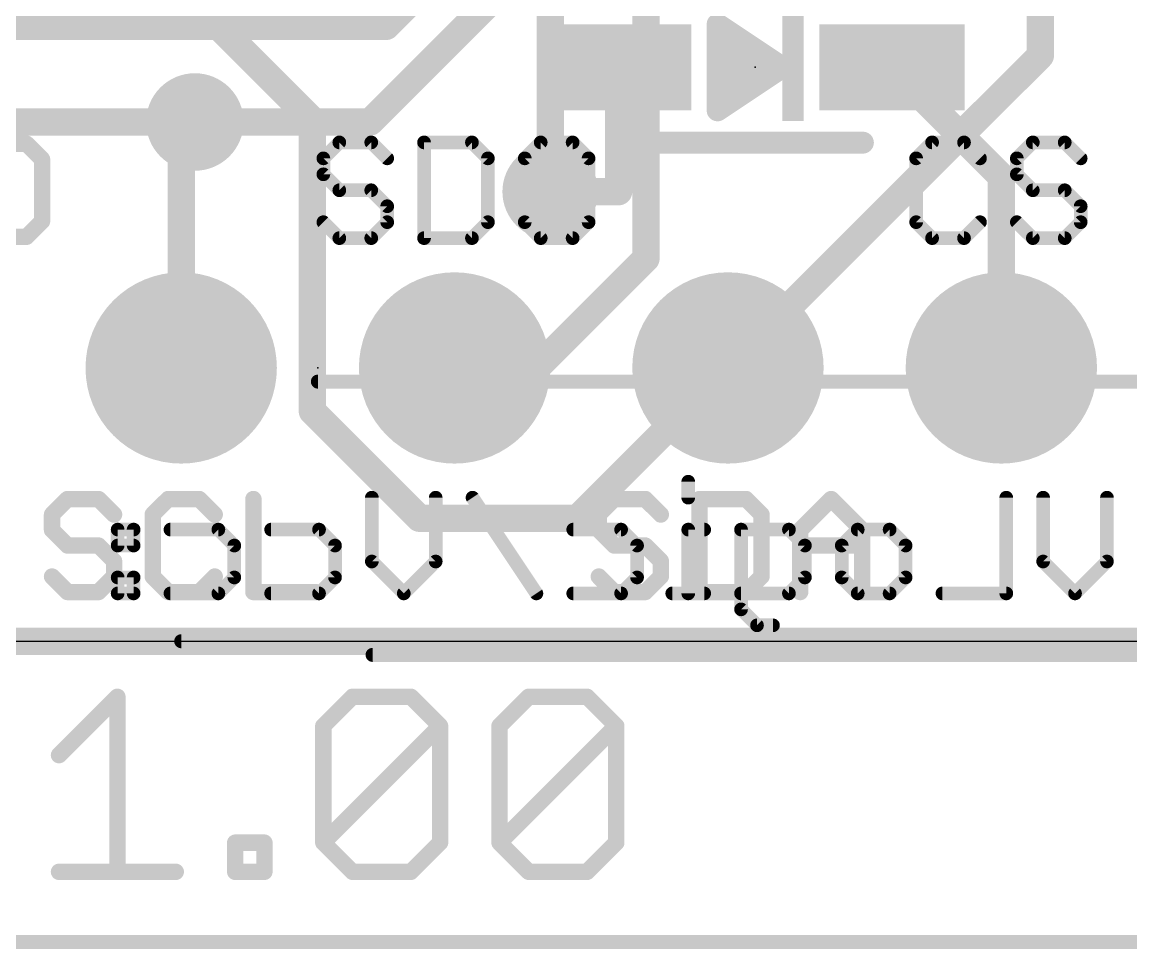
# Model space of a CAD drawing. Extents: x -3.8 to 34.1, y -4.8 to 24.4.
# Drawn here: x 9.95 to 20.25, y -2.86 to 5.75 of the extents above; entities that cross this region are included whole.
import ezdxf

# ---------------------------------------------------------------- set-up
doc = ezdxf.new("R2010")
doc.units = 0
for name, color, linetype in [('1', 12, 'CONTINUOUS'), ('16', 5, 'CONTINUOUS'), ('17', 110, 'CONTINUOUS'), ('18', 110, 'CONTINUOUS'), ('20', 53, 'CONTINUOUS'), ('21', 40, 'CONTINUOUS'), ('22', 6, 'CONTINUOUS'), ('23', 40, 'CONTINUOUS'), ('47', 253, 'CONTINUOUS')]:
    doc.layers.add(name, color=color, linetype=linetype)

# ---------------------------------------------------------------- blocks, each defined once
blk = doc.blocks.new('RECT')
blk.add_solid([(-0.5, -0.5), (0.5, -0.5), (-0.5, 0.5), (0.5, 0.5)])
blk = doc.blocks.new('ROUNDP')
at = {"const_width": 0.5}
blk.add_lwpolyline([(0, -0.25, 1), (0, 0.25, 1), (0, -0.25)], format="xyb", dxfattribs=at)
blk = doc.blocks.new('ROUNDV')
at = {"const_width": 0.5}
blk.add_lwpolyline([(0, -0.25, 1), (0, 0.25, 1), (0, -0.25)], format="xyb", dxfattribs=at)

msp = doc.modelspace()

# ---------------------------------------------------------------- linework, layer by layer
at = {"layer": '1', "const_width": 0.254}
for points in [[(15.367, 7.747), (13.335, 5.715)], [(15.356, 6.997), (13.185, 4.826)], [(13.335, 5.715), (9.779, 5.715)], [(15.494, 5.334), (15.494, 4.1783)], [(18.034, 5.334), (19.05, 4.318)], [(11.557, 4.826), (11.43, 4.699)], [(13.185, 4.826), (11.557, 4.826)], [(11.43, 4.699), (11.43, 2.54)], [(19.05, 4.318), (19.05, 2.54)], [(14.859, 4.1783), (15.494, 4.1783)], [(25.4, 0), (0, 0)]]:
    msp.add_lwpolyline(points, dxfattribs=at)
at = {"layer": '1', "const_width": 0.127}
for points in [[(13.2901, 5.7599, 1), (13.3799, 5.6701)], [(13.335, 5.6515, 1), (13.335, 5.7785)], [(15.5575, 5.334, 1), (15.4305, 5.334)], [(18.0789, 5.3789, 1), (17.9891, 5.2891)], [(11.557, 4.8895, 1), (11.557, 4.7625)], [(11.6019, 4.7811, 1), (11.5121, 4.8709)], [(13.185, 4.7625, 1), (13.185, 4.8895)], [(13.1401, 4.8709, 1), (13.2299, 4.7811)], [(11.4935, 4.699, 1), (11.3665, 4.699)], [(11.3851, 4.7439, 1), (11.4749, 4.6541)], [(19.1135, 4.318, 1), (18.9865, 4.318)], [(19.0051, 4.2731, 1), (19.0949, 4.3629)], [(14.859, 4.2418, 1), (14.859, 4.1148)], [(15.4305, 4.1783, 1), (15.5575, 4.1783)], [(15.494, 4.1148, 1), (15.494, 4.2418)], [(11.3665, 2.54, 1), (11.4935, 2.54)], [(18.9865, 2.54, 1), (19.1135, 2.54)]]:
    msp.add_lwpolyline(points, format="xyb", dxfattribs=at)
at = {"layer": '16', "const_width": 0.254}
for points in [[(19.412, 9.144), (19.412, 5.442)], [(14.859, 8.636), (14.859, 4.1783)], [(15.748, 6.604), (15.748, 3.556)], [(8.3936, 5.715), (11.7759, 5.715)], [(11.7759, 5.715), (12.6492, 4.8417)], [(19.412, 5.442), (16.51, 2.54)], [(11.557, 4.826), (8.636, 4.826)], [(12.6492, 4.8417), (12.6492, 2.1366)], [(15.748, 3.556), (14.732, 2.54)], [(14.732, 2.54), (13.97, 2.54)], [(15.113, 1.143), (16.51, 2.54)], [(12.6492, 2.1366), (13.6428, 1.143)], [(13.6428, 1.143), (15.113, 1.143)], [(25.4, 0), (0, 0)]]:
    msp.add_lwpolyline(points, dxfattribs=at)
at = {"layer": '16', "const_width": 0.127}
for points in [[(11.8208, 5.7599, 1), (11.731, 5.6701)], [(11.7759, 5.6515, 1), (11.7759, 5.7785)], [(19.4569, 5.3971, 1), (19.3671, 5.4869)], [(19.3485, 5.442, 1), (19.4755, 5.442)], [(11.557, 4.7625, 1), (11.557, 4.8895)], [(12.7127, 4.8417, 1), (12.5857, 4.8417)], [(12.6043, 4.7968, 1), (12.6941, 4.8866)], [(14.7955, 4.1783, 1), (14.9225, 4.1783)], [(15.6845, 3.556, 1), (15.8115, 3.556)], [(15.7929, 3.5111, 1), (15.7031, 3.6009)], [(13.97, 2.6035, 1), (13.97, 2.4765)], [(14.6871, 2.5849, 1), (14.7769, 2.4951)], [(14.732, 2.4765, 1), (14.732, 2.6035)], [(16.4651, 2.5849, 1), (16.5549, 2.4951)], [(16.5549, 2.4951, 1), (16.4651, 2.5849)], [(12.6941, 2.1815, 1), (12.6043, 2.0917)], [(12.5857, 2.1366, 1), (12.7127, 2.1366)], [(13.6428, 1.2065, 1), (13.6428, 1.0795)], [(13.5979, 1.0981, 1), (13.6877, 1.1879)], [(15.0681, 1.1879, 1), (15.1579, 1.0981)], [(15.113, 1.0795, 1), (15.113, 1.2065)]]:
    msp.add_lwpolyline(points, format="xyb", dxfattribs=at)
at = {"layer": '20'}
msp.add_line((2.54, 0), (22.86, 0), dxfattribs=at)
at = {"layer": '21'}
for points, const_width in [([(16.414, 4.934), (16.414, 5.734)], 0.2032), ([(16.414, 5.734), (17.014, 5.334)], 0.2032), ([(16.564, 5.134), (16.564, 5.534)], 0.2032), ([(16.564, 5.534), (16.864, 5.334)], 0.2032), ([(16.564, 5.4864), (16.6354, 5.4864)], 0.2032), ([(17.014, 5.334), (16.414, 4.934)], 0.2032), ([(16.864, 5.334), (16.564, 5.134)], 0.2032), ([(16.564, 5.2832), (16.7878, 5.2832)], 0.2032), ([(9.9931, 4.6235), (9.561, 4.6235)], 0.1524), ([(10.1372, 4.4795), (9.9931, 4.6235)], 0.1524), ([(12.8992, 4.6363), (12.7509, 4.488)], 0.127), ([(13.1958, 4.6363), (12.8992, 4.6363)], 0.127), ([(13.3441, 4.488), (13.1958, 4.6363)], 0.127), ([(13.6865, 4.6363), (13.6865, 3.7465)], 0.127), ([(14.1313, 4.6363), (13.6865, 4.6363)], 0.127), ([(14.2796, 4.488), (14.1313, 4.6363)], 0.127), ([(14.7703, 4.6363), (14.622, 4.488)], 0.127), ([(15.0669, 4.6363), (14.7703, 4.6363)], 0.127), ([(15.2152, 4.488), (15.0669, 4.6363)], 0.127), ([(17.764, 4.634), (15.764, 4.634)], 0.2032), ([(18.4068, 4.6363), (18.2585, 4.488)], 0.127), ([(18.7033, 4.6363), (18.4068, 4.6363)], 0.127), ([(18.8516, 4.488), (18.7033, 4.6363)], 0.127), ([(19.3423, 4.6363), (19.194, 4.488)], 0.127), ([(19.6389, 4.6363), (19.3423, 4.6363)], 0.127), ([(19.7872, 4.488), (19.6389, 4.6363)], 0.127), ([(10.1372, 3.9033), (10.1372, 4.4795)], 0.1524), ([(12.7509, 4.488), (12.7509, 4.3397)], 0.127), ([(14.2796, 3.8948), (14.2796, 4.488)], 0.127), ([(14.622, 4.488), (14.622, 3.8948)], 0.127), ([(15.2152, 3.8948), (15.2152, 4.488)], 0.127), ([(18.2585, 4.488), (18.2585, 3.8948)], 0.127), ([(19.194, 4.488), (19.194, 4.3397)], 0.127), ([(12.7509, 4.3397), (12.8992, 4.1914)], 0.127), ([(19.194, 4.3397), (19.3423, 4.1914)], 0.127), ([(12.8992, 4.1914), (13.1958, 4.1914)], 0.127), ([(13.1958, 4.1914), (13.3441, 4.0431)], 0.127), ([(19.3423, 4.1914), (19.6389, 4.1914)], 0.127), ([(19.6389, 4.1914), (19.7872, 4.0431)], 0.127), ([(13.3441, 4.0431), (13.3441, 3.8948)], 0.127), ([(19.7872, 4.0431), (19.7872, 3.8948)], 0.127), ([(9.9931, 3.7592), (10.1372, 3.9033)], 0.1524), ([(12.8992, 3.7465), (12.7509, 3.8948)], 0.127), ([(13.3441, 3.8948), (13.1958, 3.7465)], 0.127), ([(14.1313, 3.7465), (14.2796, 3.8948)], 0.127), ([(14.622, 3.8948), (14.7703, 3.7465)], 0.127), ([(15.0669, 3.7465), (15.2152, 3.8948)], 0.127), ([(18.2585, 3.8948), (18.4068, 3.7465)], 0.127), ([(18.7033, 3.7465), (18.8516, 3.8948)], 0.127), ([(19.3423, 3.7465), (19.194, 3.8948)], 0.127), ([(19.7872, 3.8948), (19.6389, 3.7465)], 0.127), ([(9.561, 3.7592), (9.9931, 3.7592)], 0.1524), ([(13.1958, 3.7465), (12.8992, 3.7465)], 0.127), ([(13.6865, 3.7465), (14.1313, 3.7465)], 0.127), ([(14.7703, 3.7465), (15.0669, 3.7465)], 0.127), ([(18.4068, 3.7465), (18.7033, 3.7465)], 0.127), ([(19.6389, 3.7465), (19.3423, 3.7465)], 0.127), ([(10.374, 1.3215), (10.2299, 1.1775)], 0.1524), ([(10.6621, 1.3215), (10.374, 1.3215)], 0.1524), ([(10.8061, 1.1775), (10.6621, 1.3215)], 0.1524), ([(11.3095, 1.3215), (11.1654, 1.1775)], 0.1524), ([(11.5976, 1.3215), (11.3095, 1.3215)], 0.1524), ([(11.7417, 1.1775), (11.5976, 1.3215)], 0.1524), ([(12.101, 1.3215), (12.101, 0.4572)], 0.1524), ([(15.454, 1.3215), (15.3099, 1.1775)], 0.1524), ([(15.7421, 1.3215), (15.454, 1.3215)], 0.1524), ([(15.8861, 1.1775), (15.7421, 1.3215)], 0.1524), ([(16.2454, 1.3215), (16.2454, 0.4572)], 0.1524), ([(16.6776, 1.3215), (16.2454, 1.3215)], 0.1524), ([(16.8217, 1.1775), (16.6776, 1.3215)], 0.1524), ([(17.181, 1.0334), (17.4691, 1.3215)], 0.1524), ([(17.4691, 1.3215), (17.7572, 1.0334)], 0.1524), ([(10.2299, 1.1775), (10.2299, 1.0334)], 0.1524), ([(11.1654, 1.1775), (11.1654, 0.6013)], 0.1524), ([(15.3099, 1.1775), (15.3099, 1.0334)], 0.1524), ([(16.8217, 0.6013), (16.8217, 1.1775)], 0.1524), ([(10.2299, 1.0334), (10.374, 0.8894)], 0.1524), ([(15.3099, 1.0334), (15.454, 0.8894)], 0.1524), ([(17.181, 0.4572), (17.181, 1.0334)], 0.1524), ([(17.7572, 1.0334), (17.7572, 0.4572)], 0.1524), ([(10.374, 0.8894), (10.6621, 0.8894)], 0.1524), ([(10.6621, 0.8894), (10.8061, 0.7453)], 0.1524), ([(15.454, 0.8894), (15.7421, 0.8894)], 0.1524), ([(15.7421, 0.8894), (15.8861, 0.7453)], 0.1524), ([(17.181, 0.8894), (17.7572, 0.8894)], 0.1524), ([(10.8061, 0.7453), (10.8061, 0.6013)], 0.1524), ([(15.8861, 0.7453), (15.8861, 0.6013)], 0.1524), ([(10.374, 0.4572), (10.2299, 0.6013)], 0.1524), ([(10.8061, 0.6013), (10.6621, 0.4572)], 0.1524), ([(11.1654, 0.6013), (11.3095, 0.4572)], 0.1524), ([(11.5976, 0.4572), (11.7417, 0.6013)], 0.1524), ([(15.454, 0.4572), (15.3099, 0.6013)], 0.1524), ([(15.8861, 0.6013), (15.7421, 0.4572)], 0.1524), ([(16.6776, 0.4572), (16.8217, 0.6013)], 0.1524), ([(10.6621, 0.4572), (10.374, 0.4572)], 0.1524), ([(11.3095, 0.4572), (11.5976, 0.4572)], 0.1524), ([(12.101, 0.4572), (12.6772, 0.4572)], 0.1524), ([(15.7421, 0.4572), (15.454, 0.4572)], 0.1524), ([(16.2454, 0.4572), (16.6776, 0.4572)], 0.1524)]:
    msp.add_lwpolyline(points, dxfattribs=dict(at, const_width=const_width))
for points, const_width in [([(16.4648, 5.734, 1), (16.3632, 5.734)], 0.1016), ([(16.4422, 5.7763, 1), (16.3858, 5.6917)], 0.1016), ([(16.6148, 5.534, 1), (16.5132, 5.534)], 0.1016), ([(16.5922, 5.5763, 1), (16.5358, 5.4917)], 0.1016), ([(16.564, 5.5372, 1), (16.564, 5.4356)], 0.1016), ([(16.6354, 5.4356, 1), (16.6354, 5.5372)], 0.1016), ([(16.564, 5.334, 1), (16.564, 5.2324)], 0.1016), ([(16.7878, 5.2324, 1), (16.7878, 5.334)], 0.1016), ([(16.8922, 5.2917, 1), (16.8358, 5.3763)], 0.1016), ([(16.8358, 5.2917, 1), (16.8922, 5.3763)], 0.1016), ([(17.0422, 5.2917, 1), (16.9858, 5.3763)], 0.1016), ([(16.9858, 5.2917, 1), (17.0422, 5.3763)], 0.1016), ([(16.5358, 5.1763, 1), (16.5922, 5.0917)], 0.1016), ([(16.5132, 5.134, 1), (16.6148, 5.134)], 0.1016), ([(16.3858, 4.9763, 1), (16.4422, 4.8917)], 0.1016), ([(16.3632, 4.934, 1), (16.4648, 4.934)], 0.1016), ([(10.0201, 4.6505, 1), (9.9662, 4.5966)], 0.0762), ([(9.9931, 4.5854, 1), (9.9931, 4.6616)], 0.0762), ([(12.8992, 4.668, 1), (12.8992, 4.6045)], 0.0635), ([(12.9217, 4.6138, 1), (12.8768, 4.6587)], 0.0635), ([(13.2183, 4.6587, 1), (13.1734, 4.6138)], 0.0635), ([(13.1958, 4.6045, 1), (13.1958, 4.668)], 0.0635), ([(13.7182, 4.6363, 1), (13.6547, 4.6363)], 0.0635), ([(13.6865, 4.668, 1), (13.6865, 4.6045)], 0.0635), ([(14.1538, 4.6587, 1), (14.1089, 4.6138)], 0.0635), ([(14.1313, 4.6045, 1), (14.1313, 4.668)], 0.0635), ([(14.7703, 4.668, 1), (14.7703, 4.6045)], 0.0635), ([(14.7927, 4.6138, 1), (14.7478, 4.6587)], 0.0635), ([(15.0893, 4.6587, 1), (15.0444, 4.6138)], 0.0635), ([(15.0669, 4.6045, 1), (15.0669, 4.668)], 0.0635), ([(15.764, 4.6848, 1), (15.764, 4.5832)], 0.1016), ([(17.764, 4.5832, 1), (17.764, 4.6848)], 0.1016), ([(18.4068, 4.668, 1), (18.4068, 4.6045)], 0.0635), ([(18.4292, 4.6138, 1), (18.3843, 4.6587)], 0.0635), ([(18.7258, 4.6587, 1), (18.6809, 4.6138)], 0.0635), ([(18.7033, 4.6045, 1), (18.7033, 4.668)], 0.0635), ([(19.3423, 4.668, 1), (19.3423, 4.6045)], 0.0635), ([(19.3647, 4.6138, 1), (19.3198, 4.6587)], 0.0635), ([(19.6613, 4.6587, 1), (19.6164, 4.6138)], 0.0635), ([(19.6389, 4.6045, 1), (19.6389, 4.668)], 0.0635), ([(10.1753, 4.4795, 1), (10.0991, 4.4795)], 0.0762), ([(10.1102, 4.4525, 1), (10.1641, 4.5064)], 0.0762), ([(12.7827, 4.488, 1), (12.7192, 4.488)], 0.0635), ([(12.7285, 4.5104, 1), (12.7734, 4.4655)], 0.0635), ([(13.3217, 4.4655, 1), (13.3666, 4.5104)], 0.0635), ([(14.3114, 4.488, 1), (14.2479, 4.488)], 0.0635), ([(14.2572, 4.4655, 1), (14.3021, 4.5104)], 0.0635), ([(14.6537, 4.488, 1), (14.5902, 4.488)], 0.0635), ([(14.5995, 4.5104, 1), (14.6444, 4.4655)], 0.0635), ([(15.2469, 4.488, 1), (15.1834, 4.488)], 0.0635), ([(15.1927, 4.4655, 1), (15.2376, 4.5104)], 0.0635), ([(18.2902, 4.488, 1), (18.2267, 4.488)], 0.0635), ([(18.236, 4.5104, 1), (18.2809, 4.4655)], 0.0635), ([(18.8292, 4.4655, 1), (18.8741, 4.5104)], 0.0635), ([(19.2257, 4.488, 1), (19.1622, 4.488)], 0.0635), ([(19.1715, 4.5104, 1), (19.2164, 4.4655)], 0.0635), ([(19.7647, 4.4655, 1), (19.8096, 4.5104)], 0.0635), ([(12.7734, 4.3621, 1), (12.7285, 4.3172)], 0.0635), ([(12.7192, 4.3397, 1), (12.7827, 4.3397)], 0.0635), ([(19.1622, 4.3397, 1), (19.2257, 4.3397)], 0.0635), ([(19.2164, 4.3621, 1), (19.1715, 4.3172)], 0.0635), ([(12.8992, 4.2231, 1), (12.8992, 4.1596)], 0.0635), ([(12.8768, 4.1689, 1), (12.9217, 4.2138)], 0.0635), ([(13.2183, 4.2138, 1), (13.1734, 4.1689)], 0.0635), ([(13.1958, 4.1596, 1), (13.1958, 4.2231)], 0.0635), ([(19.3423, 4.2231, 1), (19.3423, 4.1596)], 0.0635), ([(19.3198, 4.1689, 1), (19.3647, 4.2138)], 0.0635), ([(19.6613, 4.2138, 1), (19.6164, 4.1689)], 0.0635), ([(19.6389, 4.1596, 1), (19.6389, 4.2231)], 0.0635), ([(13.3759, 4.0431, 1), (13.3124, 4.0431)], 0.0635), ([(13.3217, 4.0206, 1), (13.3666, 4.0655)], 0.0635), ([(19.8189, 4.0431, 1), (19.7554, 4.0431)], 0.0635), ([(19.7647, 4.0206, 1), (19.8096, 4.0655)], 0.0635), ([(10.0991, 3.9033, 1), (10.1753, 3.9033)], 0.0762), ([(10.1641, 3.8763, 1), (10.1102, 3.9302)], 0.0762), ([(12.7734, 3.9172, 1), (12.7285, 3.8723)], 0.0635), ([(13.3124, 3.8948, 1), (13.3759, 3.8948)], 0.0635), ([(13.3666, 3.8723, 1), (13.3217, 3.9172)], 0.0635), ([(14.2479, 3.8948, 1), (14.3114, 3.8948)], 0.0635), ([(14.3021, 3.8723, 1), (14.2572, 3.9172)], 0.0635), ([(14.5902, 3.8948, 1), (14.6537, 3.8948)], 0.0635), ([(14.6444, 3.9172, 1), (14.5995, 3.8723)], 0.0635), ([(15.1834, 3.8948, 1), (15.2469, 3.8948)], 0.0635), ([(15.2376, 3.8723, 1), (15.1927, 3.9172)], 0.0635), ([(18.2809, 3.9172, 1), (18.236, 3.8723)], 0.0635), ([(18.2267, 3.8948, 1), (18.2902, 3.8948)], 0.0635), ([(18.8741, 3.8723, 1), (18.8292, 3.9172)], 0.0635), ([(19.2164, 3.9172, 1), (19.1715, 3.8723)], 0.0635), ([(19.7554, 3.8948, 1), (19.8189, 3.8948)], 0.0635), ([(19.8096, 3.8723, 1), (19.7647, 3.9172)], 0.0635), ([(9.9662, 3.7861, 1), (10.0201, 3.7323)], 0.0762), ([(9.9931, 3.7211, 1), (9.9931, 3.7973)], 0.0762), ([(12.8992, 3.7783, 1), (12.8992, 3.7147)], 0.0635), ([(12.8768, 3.724, 1), (12.9217, 3.769)], 0.0635), ([(13.1734, 3.769, 1), (13.2183, 3.724)], 0.0635), ([(13.1958, 3.7147, 1), (13.1958, 3.7783)], 0.0635), ([(13.6865, 3.7783, 1), (13.6865, 3.7147)], 0.0635), ([(13.6547, 3.7465, 1), (13.7182, 3.7465)], 0.0635), ([(14.1089, 3.769, 1), (14.1538, 3.724)], 0.0635), ([(14.1313, 3.7147, 1), (14.1313, 3.7783)], 0.0635), ([(14.7703, 3.7783, 1), (14.7703, 3.7147)], 0.0635), ([(14.7478, 3.724, 1), (14.7927, 3.769)], 0.0635), ([(15.0444, 3.769, 1), (15.0893, 3.724)], 0.0635), ([(15.0669, 3.7147, 1), (15.0669, 3.7783)], 0.0635), ([(18.4068, 3.7783, 1), (18.4068, 3.7147)], 0.0635), ([(18.3843, 3.724, 1), (18.4292, 3.769)], 0.0635), ([(18.6809, 3.769, 1), (18.7258, 3.724)], 0.0635), ([(18.7033, 3.7147, 1), (18.7033, 3.7783)], 0.0635), ([(19.3423, 3.7783, 1), (19.3423, 3.7147)], 0.0635), ([(19.3198, 3.724, 1), (19.3647, 3.769)], 0.0635), ([(19.6164, 3.769, 1), (19.6613, 3.724)], 0.0635), ([(19.6389, 3.7147, 1), (19.6389, 3.7783)], 0.0635), ([(10.374, 1.3596, 1), (10.374, 1.2834)], 0.0762), ([(10.4009, 1.2946, 1), (10.347, 1.3485)], 0.0762), ([(10.689, 1.3485, 1), (10.6351, 1.2946)], 0.0762), ([(10.6621, 1.2834, 1), (10.6621, 1.3596)], 0.0762), ([(11.3095, 1.3596, 1), (11.3095, 1.2834)], 0.0762), ([(11.3364, 1.2946, 1), (11.2826, 1.3485)], 0.0762), ([(11.6246, 1.3485, 1), (11.5707, 1.2946)], 0.0762), ([(11.5976, 1.2834, 1), (11.5976, 1.3596)], 0.0762), ([(12.1391, 1.3215, 1), (12.0629, 1.3215)], 0.0762), ([(15.454, 1.3596, 1), (15.454, 1.2834)], 0.0762), ([(15.4809, 1.2946, 1), (15.427, 1.3485)], 0.0762), ([(15.769, 1.3485, 1), (15.7151, 1.2946)], 0.0762), ([(15.7421, 1.2834, 1), (15.7421, 1.3596)], 0.0762), ([(16.2835, 1.3215, 1), (16.2073, 1.3215)], 0.0762), ([(16.2454, 1.3596, 1), (16.2454, 1.2834)], 0.0762), ([(16.7046, 1.3485, 1), (16.6507, 1.2946)], 0.0762), ([(16.6776, 1.2834, 1), (16.6776, 1.3596)], 0.0762), ([(17.496, 1.3485, 1), (17.4421, 1.2946)], 0.0762), ([(17.496, 1.2946, 1), (17.4421, 1.3485)], 0.0762), ([(10.268, 1.1775, 1), (10.1918, 1.1775)], 0.0762), ([(10.203, 1.2044, 1), (10.2569, 1.1505)], 0.0762), ([(10.7792, 1.1505, 1), (10.8331, 1.2044)], 0.0762), ([(11.2035, 1.1775, 1), (11.1273, 1.1775)], 0.0762), ([(11.1385, 1.2044, 1), (11.1924, 1.1505)], 0.0762), ([(11.7147, 1.1505, 1), (11.7686, 1.2044)], 0.0762), ([(15.348, 1.1775, 1), (15.2718, 1.1775)], 0.0762), ([(15.283, 1.2044, 1), (15.3369, 1.1505)], 0.0762), ([(15.8592, 1.1505, 1), (15.9131, 1.2044)], 0.0762), ([(16.8598, 1.1775, 1), (16.7836, 1.1775)], 0.0762), ([(16.7947, 1.1505, 1), (16.8486, 1.2044)], 0.0762), ([(10.2569, 1.0604, 1), (10.203, 1.0065)], 0.0762), ([(10.1918, 1.0334, 1), (10.268, 1.0334)], 0.0762), ([(15.3369, 1.0604, 1), (15.283, 1.0065)], 0.0762), ([(15.2718, 1.0334, 1), (15.348, 1.0334)], 0.0762), ([(17.154, 1.0604, 1), (17.2079, 1.0065)], 0.0762), ([(17.2191, 1.0334, 1), (17.1429, 1.0334)], 0.0762), ([(17.7953, 1.0334, 1), (17.7191, 1.0334)], 0.0762), ([(17.7302, 1.0065, 1), (17.7841, 1.0604)], 0.0762), ([(10.374, 0.9275, 1), (10.374, 0.8513)], 0.0762), ([(10.347, 0.8624, 1), (10.4009, 0.9163)], 0.0762), ([(10.689, 0.9163, 1), (10.6351, 0.8624)], 0.0762), ([(10.6621, 0.8513, 1), (10.6621, 0.9275)], 0.0762), ([(15.454, 0.9275, 1), (15.454, 0.8513)], 0.0762), ([(15.427, 0.8624, 1), (15.4809, 0.9163)], 0.0762), ([(15.769, 0.9163, 1), (15.7151, 0.8624)], 0.0762), ([(15.7421, 0.8513, 1), (15.7421, 0.9275)], 0.0762), ([(17.181, 0.9275, 1), (17.181, 0.8513)], 0.0762), ([(17.7572, 0.8513, 1), (17.7572, 0.9275)], 0.0762), ([(10.8442, 0.7453, 1), (10.768, 0.7453)], 0.0762), ([(10.7792, 0.7184, 1), (10.8331, 0.7723)], 0.0762), ([(15.9242, 0.7453, 1), (15.848, 0.7453)], 0.0762), ([(15.8592, 0.7184, 1), (15.9131, 0.7723)], 0.0762), ([(10.2569, 0.6282, 1), (10.203, 0.5743)], 0.0762), ([(10.768, 0.6013, 1), (10.8442, 0.6013)], 0.0762), ([(10.8331, 0.5743, 1), (10.7792, 0.6282)], 0.0762), ([(11.1924, 0.6282, 1), (11.1385, 0.5743)], 0.0762), ([(11.1273, 0.6013, 1), (11.2035, 0.6013)], 0.0762), ([(11.7686, 0.5743, 1), (11.7147, 0.6282)], 0.0762), ([(15.3369, 0.6282, 1), (15.283, 0.5743)], 0.0762), ([(15.848, 0.6013, 1), (15.9242, 0.6013)], 0.0762), ([(15.9131, 0.5743, 1), (15.8592, 0.6282)], 0.0762), ([(16.7836, 0.6013, 1), (16.8598, 0.6013)], 0.0762), ([(16.8486, 0.5743, 1), (16.7947, 0.6282)], 0.0762), ([(10.374, 0.4953, 1), (10.374, 0.4191)], 0.0762), ([(10.347, 0.4303, 1), (10.4009, 0.4841)], 0.0762), ([(10.6351, 0.4841, 1), (10.689, 0.4303)], 0.0762), ([(10.6621, 0.4191, 1), (10.6621, 0.4953)], 0.0762), ([(11.3095, 0.4953, 1), (11.3095, 0.4191)], 0.0762), ([(11.2826, 0.4303, 1), (11.3364, 0.4841)], 0.0762), ([(11.5707, 0.4841, 1), (11.6246, 0.4303)], 0.0762), ([(11.5976, 0.4191, 1), (11.5976, 0.4953)], 0.0762), ([(12.101, 0.4953, 1), (12.101, 0.4191)], 0.0762), ([(12.6772, 0.4191, 1), (12.6772, 0.4953)], 0.0762), ([(15.454, 0.4953, 1), (15.454, 0.4191)], 0.0762), ([(15.427, 0.4303, 1), (15.4809, 0.4841)], 0.0762), ([(15.7151, 0.4841, 1), (15.769, 0.4303)], 0.0762), ([(15.7421, 0.4191, 1), (15.7421, 0.4953)], 0.0762), ([(16.2454, 0.4953, 1), (16.2454, 0.4191)], 0.0762), ([(16.6507, 0.4841, 1), (16.7046, 0.4303)], 0.0762), ([(16.6776, 0.4191, 1), (16.6776, 0.4953)], 0.0762), ([(12.0629, 0.4572, 1), (12.1391, 0.4572)], 0.0762), ([(16.2073, 0.4572, 1), (16.2835, 0.4572)], 0.0762), ([(17.1429, 0.4572, 1), (17.2191, 0.4572)], 0.0762), ([(17.7191, 0.4572, 1), (17.7953, 0.4572)], 0.0762)]:
    msp.add_lwpolyline(points, format="xyb", dxfattribs=dict(at, const_width=const_width))
at = {"layer": '22', "const_width": 0.127}
for points in [[(16.141, 1.4826), (16.141, 1.3343)], [(13.2014, 0.7411), (13.2014, 1.3343)], [(13.7946, 1.3343), (13.7946, 0.7411)], [(14.7301, 0.4445), (14.1369, 1.3343)], [(19.0959, 1.3343), (19.0959, 0.4445)], [(19.4382, 0.7411), (19.4382, 1.3343)], [(20.0314, 1.3343), (20.0314, 0.7411)], [(10.988, 1.0377), (10.8397, 1.0377)], [(10.8397, 1.0377), (10.8397, 0.8894)], [(10.988, 0.8894), (10.988, 1.0377)], [(11.3304, 1.0377), (11.7753, 1.0377)], [(11.7753, 1.0377), (11.9235, 0.8894)], [(12.2659, 1.0377), (12.7108, 1.0377)], [(12.7108, 1.0377), (12.8591, 0.8894)], [(15.0724, 1.0377), (15.5173, 1.0377)], [(15.5173, 1.0377), (15.6656, 0.8894)], [(16.2893, 1.0377), (16.141, 1.0377)], [(16.141, 1.0377), (16.141, 0.4445)], [(16.6316, 0.2962), (16.6316, 1.0377)], [(16.6316, 1.0377), (17.0765, 1.0377)], [(17.0765, 1.0377), (17.2248, 0.8894)], [(17.5672, 0.8894), (17.7155, 1.0377)], [(17.7155, 1.0377), (18.012, 1.0377)], [(18.012, 1.0377), (18.1603, 0.8894)], [(10.8397, 0.8894), (10.988, 0.8894)], [(11.9235, 0.8894), (11.9235, 0.5928)], [(12.8591, 0.8894), (12.8591, 0.5928)], [(15.6656, 0.8894), (15.6656, 0.5928)], [(17.2248, 0.8894), (17.2248, 0.5928)], [(17.5672, 0.5928), (17.5672, 0.8894)], [(18.1603, 0.8894), (18.1603, 0.5928)], [(13.498, 0.4445), (13.2014, 0.7411)], [(13.7946, 0.7411), (13.498, 0.4445)], [(19.7348, 0.4445), (19.4382, 0.7411)], [(20.0314, 0.7411), (19.7348, 0.4445)], [(10.988, 0.5928), (10.8397, 0.5928)], [(10.8397, 0.5928), (10.8397, 0.4445)], [(10.988, 0.4445), (10.988, 0.5928)], [(11.9235, 0.5928), (11.7753, 0.4445)], [(12.8591, 0.5928), (12.7108, 0.4445)], [(15.6656, 0.5928), (15.5173, 0.4445)], [(17.2248, 0.5928), (17.0765, 0.4445)], [(17.7155, 0.4445), (17.5672, 0.5928)], [(18.1603, 0.5928), (18.012, 0.4445)], [(10.8397, 0.4445), (10.988, 0.4445)], [(11.7753, 0.4445), (11.3304, 0.4445)], [(12.7108, 0.4445), (12.2659, 0.4445)], [(15.5173, 0.4445), (15.0724, 0.4445)], [(16.2893, 0.4445), (15.9927, 0.4445)], [(17.0765, 0.4445), (16.6316, 0.4445)], [(18.012, 0.4445), (17.7155, 0.4445)], [(19.0959, 0.4445), (18.5027, 0.4445)], [(16.7799, 0.1479), (16.6316, 0.2962)], [(16.9282, 0.1479), (16.7799, 0.1479)]]:
    msp.add_lwpolyline(points, dxfattribs=at)
at = {"layer": '22', "const_width": 0.0635}
for points in [[(16.1728, 1.4826, 1), (16.1093, 1.4826)], [(13.2332, 1.3343, 1), (13.1697, 1.3343)], [(13.8263, 1.3343, 1), (13.7628, 1.3343)], [(14.1633, 1.3519, 1), (14.1105, 1.3166)], [(16.1093, 1.3343, 1), (16.1728, 1.3343)], [(19.1276, 1.3343, 1), (19.0641, 1.3343)], [(19.47, 1.3343, 1), (19.4065, 1.3343)], [(20.0631, 1.3343, 1), (19.9996, 1.3343)], [(10.8715, 1.0377, 1), (10.808, 1.0377)], [(10.8397, 1.0694, 1), (10.8397, 1.0059)], [(11.0198, 1.0377, 1), (10.9563, 1.0377)], [(10.988, 1.0059, 1), (10.988, 1.0694)], [(11.3304, 1.0694, 1), (11.3304, 1.0059)], [(11.7977, 1.0601, 1), (11.7528, 1.0152)], [(11.7753, 1.0059, 1), (11.7753, 1.0694)], [(12.2659, 1.0694, 1), (12.2659, 1.0059)], [(12.7332, 1.0601, 1), (12.6883, 1.0152)], [(12.7108, 1.0059, 1), (12.7108, 1.0694)], [(15.0724, 1.0694, 1), (15.0724, 1.0059)], [(15.5398, 1.0601, 1), (15.4949, 1.0152)], [(15.5173, 1.0059, 1), (15.5173, 1.0694)], [(16.141, 1.0694, 1), (16.141, 1.0059)], [(16.1728, 1.0377, 1), (16.1093, 1.0377)], [(16.2893, 1.0059, 1), (16.2893, 1.0694)], [(16.6316, 1.0694, 1), (16.6316, 1.0059)], [(16.6634, 1.0377, 1), (16.5999, 1.0377)], [(17.099, 1.0601, 1), (17.0541, 1.0152)], [(17.0765, 1.0059, 1), (17.0765, 1.0694)], [(17.7155, 1.0694, 1), (17.7155, 1.0059)], [(17.7379, 1.0152, 1), (17.693, 1.0601)], [(18.0345, 1.0601, 1), (17.9896, 1.0152)], [(18.012, 1.0059, 1), (18.012, 1.0694)], [(10.8397, 0.9211, 1), (10.8397, 0.8576)], [(10.988, 0.8576, 1), (10.988, 0.9211)], [(11.9553, 0.8894, 1), (11.8918, 0.8894)], [(11.9011, 0.8669, 1), (11.946, 0.9118)], [(12.8908, 0.8894, 1), (12.8273, 0.8894)], [(12.8366, 0.8669, 1), (12.8815, 0.9118)], [(15.6974, 0.8894, 1), (15.6339, 0.8894)], [(15.6432, 0.8669, 1), (15.6881, 0.9118)], [(17.2566, 0.8894, 1), (17.1931, 0.8894)], [(17.2024, 0.8669, 1), (17.2473, 0.9118)], [(17.5989, 0.8894, 1), (17.5354, 0.8894)], [(17.5447, 0.9118, 1), (17.5896, 0.8669)], [(18.1921, 0.8894, 1), (18.1286, 0.8894)], [(18.1379, 0.8669, 1), (18.1828, 0.9118)], [(10.808, 0.8894, 1), (10.8715, 0.8894)], [(10.9563, 0.8894, 1), (11.0198, 0.8894)], [(13.2239, 0.7635, 1), (13.179, 0.7186)], [(13.1697, 0.7411, 1), (13.2332, 0.7411)], [(13.7628, 0.7411, 1), (13.8263, 0.7411)], [(13.817, 0.7186, 1), (13.7721, 0.7635)], [(19.4607, 0.7635, 1), (19.4158, 0.7186)], [(19.4065, 0.7411, 1), (19.47, 0.7411)], [(19.9996, 0.7411, 1), (20.0631, 0.7411)], [(20.0538, 0.7186, 1), (20.0089, 0.7635)], [(10.8715, 0.5928, 1), (10.808, 0.5928)], [(10.8397, 0.6245, 1), (10.8397, 0.561)], [(11.0198, 0.5928, 1), (10.9563, 0.5928)], [(10.988, 0.561, 1), (10.988, 0.6245)], [(11.8918, 0.5928, 1), (11.9553, 0.5928)], [(11.946, 0.5703, 1), (11.9011, 0.6152)], [(12.8273, 0.5928, 1), (12.8908, 0.5928)], [(12.8815, 0.5703, 1), (12.8366, 0.6152)], [(15.6339, 0.5928, 1), (15.6974, 0.5928)], [(15.6881, 0.5703, 1), (15.6432, 0.6152)], [(17.1931, 0.5928, 1), (17.2566, 0.5928)], [(17.2473, 0.5703, 1), (17.2024, 0.6152)], [(17.5354, 0.5928, 1), (17.5989, 0.5928)], [(17.5896, 0.6152, 1), (17.5447, 0.5703)], [(18.1286, 0.5928, 1), (18.1921, 0.5928)], [(18.1828, 0.5703, 1), (18.1379, 0.6152)], [(10.8397, 0.4763, 1), (10.8397, 0.4128)], [(10.808, 0.4445, 1), (10.8715, 0.4445)], [(10.9563, 0.4445, 1), (11.0198, 0.4445)], [(10.988, 0.4128, 1), (10.988, 0.4763)], [(11.3304, 0.4763, 1), (11.3304, 0.4128)], [(11.7528, 0.467, 1), (11.7977, 0.422)], [(11.7753, 0.4128, 1), (11.7753, 0.4763)], [(12.2659, 0.4763, 1), (12.2659, 0.4128)], [(12.6883, 0.467, 1), (12.7332, 0.422)], [(12.7108, 0.4128, 1), (12.7108, 0.4763)], [(13.4755, 0.467, 1), (13.5205, 0.422)], [(13.4755, 0.422, 1), (13.5205, 0.467)], [(14.7037, 0.4269, 1), (14.7565, 0.4621)], [(15.0724, 0.4763, 1), (15.0724, 0.4128)], [(15.4949, 0.467, 1), (15.5398, 0.422)], [(15.5173, 0.4128, 1), (15.5173, 0.4763)], [(15.9927, 0.4763, 1), (15.9927, 0.4128)], [(16.1093, 0.4445, 1), (16.1728, 0.4445)], [(16.2893, 0.4128, 1), (16.2893, 0.4763)], [(16.6316, 0.4763, 1), (16.6316, 0.4128)], [(17.0541, 0.467, 1), (17.099, 0.422)], [(17.0765, 0.4128, 1), (17.0765, 0.4763)], [(17.7155, 0.4763, 1), (17.7155, 0.4128)], [(17.693, 0.422, 1), (17.7379, 0.467)], [(17.9896, 0.467, 1), (18.0345, 0.422)], [(18.012, 0.4128, 1), (18.012, 0.4763)], [(18.5027, 0.4763, 1), (18.5027, 0.4128)], [(19.0641, 0.4445, 1), (19.1276, 0.4445)], [(19.0959, 0.4128, 1), (19.0959, 0.4763)], [(19.7123, 0.467, 1), (19.7572, 0.422)], [(19.7123, 0.422, 1), (19.7572, 0.467)], [(16.6541, 0.3187, 1), (16.6092, 0.2738)], [(16.5999, 0.2962, 1), (16.6634, 0.2962)], [(16.7799, 0.1797, 1), (16.7799, 0.1162)], [(16.9282, 0.1162, 1), (16.9282, 0.1797)], [(16.7575, 0.1255, 1), (16.8024, 0.1704)]]:
    msp.add_lwpolyline(points, format="xyb", dxfattribs=at)
at = {"layer": '23'}
for p in [(16.764, 5.334), (12.7, 2.54)]:
    msp.add_point(p, dxfattribs=at)
at = {"layer": '47'}
for points, const_width in [([(12.7, 2.413), (31.287, 2.413)], 0.13), ([(11.43, 0), (22.778, 0)], 0.13), ([(13.208, -0.127), (34.081, -0.127)], 0.13), ([(10.2948, -1.0586), (10.8371, -0.5163)], 0.1524), ([(10.8371, -0.5163), (10.8371, -2.1433)], 0.1524), ([(12.7505, -0.7875), (13.0217, -0.5163)], 0.1524), ([(13.0217, -0.5163), (13.564, -0.5163)], 0.1524), ([(13.564, -0.5163), (13.8352, -0.7875)], 0.1524), ([(14.3877, -0.7875), (14.6589, -0.5163)], 0.1524), ([(14.6589, -0.5163), (15.2012, -0.5163)], 0.1524), ([(15.2012, -0.5163), (15.4724, -0.7875)], 0.1524), ([(12.7505, -1.8721), (12.7505, -0.7875)], 0.1524), ([(12.7505, -1.8721), (13.8352, -0.7875)], 0.1524), ([(13.8352, -0.7875), (13.8352, -1.8721)], 0.1524), ([(14.3877, -1.8721), (14.3877, -0.7875)], 0.1524), ([(14.3877, -1.8721), (15.4724, -0.7875)], 0.1524), ([(15.4724, -0.7875), (15.4724, -1.8721)], 0.1524), ([(11.932, -2.1433), (11.932, -1.8721)], 0.1524), ([(11.932, -1.8721), (12.2031, -1.8721)], 0.1524), ([(12.2031, -1.8721), (12.2031, -2.1433)], 0.1524), ([(13.0217, -2.1433), (12.7505, -1.8721)], 0.1524), ([(13.8352, -1.8721), (13.564, -2.1433)], 0.1524), ([(14.6589, -2.1433), (14.3877, -1.8721)], 0.1524), ([(15.4724, -1.8721), (15.2012, -2.1433)], 0.1524), ([(10.2948, -2.1433), (11.3795, -2.1433)], 0.1524), ([(12.2031, -2.1433), (11.932, -2.1433)], 0.1524), ([(13.564, -2.1433), (13.0217, -2.1433)], 0.1524), ([(15.2012, -2.1433), (14.6589, -2.1433)], 0.1524), ([(25.335, -2.794), (0.065, -2.794)], 0.13)]:
    msp.add_lwpolyline(points, dxfattribs=dict(at, const_width=const_width))
for points, const_width in [([(12.7, 2.4455, 1), (12.7, 2.3805)], 0.065), ([(11.43, 0.0325, 1), (11.43, -0.0325)], 0.065), ([(13.208, -0.0945, 1), (13.208, -0.1595)], 0.065), ([(10.8752, -0.5163, 1), (10.799, -0.5163)], 0.0762), ([(10.8641, -0.5433, 1), (10.8102, -0.4894)], 0.0762), ([(13.0217, -0.4782, 1), (13.0217, -0.5544)], 0.0762), ([(13.0486, -0.5433, 1), (12.9948, -0.4894)], 0.0762), ([(13.591, -0.4894, 1), (13.5371, -0.5433)], 0.0762), ([(13.564, -0.5544, 1), (13.564, -0.4782)], 0.0762), ([(14.6589, -0.4782, 1), (14.6589, -0.5544)], 0.0762), ([(14.6858, -0.5433, 1), (14.6319, -0.4894)], 0.0762), ([(15.2281, -0.4894, 1), (15.1743, -0.5433)], 0.0762), ([(15.2012, -0.5544, 1), (15.2012, -0.4782)], 0.0762), ([(12.7886, -0.7875, 1), (12.7124, -0.7875)], 0.0762), ([(13.8733, -0.7875, 1), (13.7971, -0.7875)], 0.0762), ([(13.8621, -0.8144, 1), (13.8083, -0.7605)], 0.0762), ([(14.4258, -0.7875, 1), (14.3496, -0.7875)], 0.0762), ([(15.5105, -0.7875, 1), (15.4343, -0.7875)], 0.0762), ([(15.4993, -0.8144, 1), (15.4454, -0.7605)], 0.0762), ([(12.7236, -0.7605, 1), (12.7775, -0.8144)], 0.0762), ([(13.8083, -0.8144, 1), (13.8621, -0.7605)], 0.0762), ([(14.3608, -0.7605, 1), (14.4146, -0.8144)], 0.0762), ([(15.4454, -0.8144, 1), (15.4993, -0.7605)], 0.0762), ([(10.2679, -1.0317, 1), (10.3218, -1.0856)], 0.0762), ([(11.9701, -1.8721, 1), (11.8939, -1.8721)], 0.0762), ([(11.932, -1.834, 1), (11.932, -1.9102)], 0.0762), ([(12.2412, -1.8721, 1), (12.165, -1.8721)], 0.0762), ([(12.2031, -1.9102, 1), (12.2031, -1.834)], 0.0762), ([(12.7775, -1.8452, 1), (12.7236, -1.8991)], 0.0762), ([(12.7236, -1.8452, 1), (12.7775, -1.8991)], 0.0762), ([(12.7124, -1.8721, 1), (12.7886, -1.8721)], 0.0762), ([(13.7971, -1.8721, 1), (13.8733, -1.8721)], 0.0762), ([(13.8621, -1.8991, 1), (13.8083, -1.8452)], 0.0762), ([(14.4146, -1.8452, 1), (14.3608, -1.8991)], 0.0762), ([(14.3608, -1.8452, 1), (14.4146, -1.8991)], 0.0762), ([(14.3496, -1.8721, 1), (14.4258, -1.8721)], 0.0762), ([(15.4343, -1.8721, 1), (15.5105, -1.8721)], 0.0762), ([(15.4993, -1.8991, 1), (15.4454, -1.8452)], 0.0762), ([(10.2948, -2.1052, 1), (10.2948, -2.1814)], 0.0762), ([(10.799, -2.1433, 1), (10.8752, -2.1433)], 0.0762), ([(11.3795, -2.1814, 1), (11.3795, -2.1052)], 0.0762), ([(11.932, -2.1052, 1), (11.932, -2.1814)], 0.0762), ([(11.8939, -2.1433, 1), (11.9701, -2.1433)], 0.0762), ([(12.165, -2.1433, 1), (12.2412, -2.1433)], 0.0762), ([(12.2031, -2.1814, 1), (12.2031, -2.1052)], 0.0762), ([(13.0217, -2.1052, 1), (13.0217, -2.1814)], 0.0762), ([(12.9948, -2.1702, 1), (13.0486, -2.1164)], 0.0762), ([(13.5371, -2.1164, 1), (13.591, -2.1702)], 0.0762), ([(13.564, -2.1814, 1), (13.564, -2.1052)], 0.0762), ([(14.6589, -2.1052, 1), (14.6589, -2.1814)], 0.0762), ([(14.6319, -2.1702, 1), (14.6858, -2.1164)], 0.0762), ([(15.1743, -2.1164, 1), (15.2281, -2.1702)], 0.0762), ([(15.2012, -2.1814, 1), (15.2012, -2.1052)], 0.0762)]:
    msp.add_lwpolyline(points, format="xyb", dxfattribs=dict(at, const_width=const_width))

# ---------------------------------------------------------------- block references
at = {"layer": '1', "xscale": 1.35, "yscale": 0.8, "rotation": 180}
for p in [(15.494, 5.334), (18.034, 5.334)]:
    msp.add_blockref('RECT', p, dxfattribs=at)
at = {"layer": '17', "xscale": 1.778, "yscale": 1.778, "rotation": 90}
for p in [(11.43, 2.54), (11.43, 2.54), (13.97, 2.54), (13.97, 2.54), (16.51, 2.54), (16.51, 2.54), (19.05, 2.54), (19.05, 2.54)]:
    msp.add_blockref('ROUNDP', p, dxfattribs=at)
at = {"layer": '18'}
for p, xscale, yscale in [((11.557, 4.826), 0.9064, 0.9064), ((11.557, 4.826), 0.9064, 0.9064), ((14.859, 4.1783), 0.889, 0.889), ((14.859, 4.1783), 0.889, 0.889)]:
    msp.add_blockref('ROUNDV', p, dxfattribs=dict(at, xscale=xscale, yscale=yscale))
at = {"layer": '21', "xscale": 0.2, "rotation": 180}
msp.add_blockref('RECT', (17.114, 5.334), dxfattribs=at)

doc.saveas('drawing.dxf')
